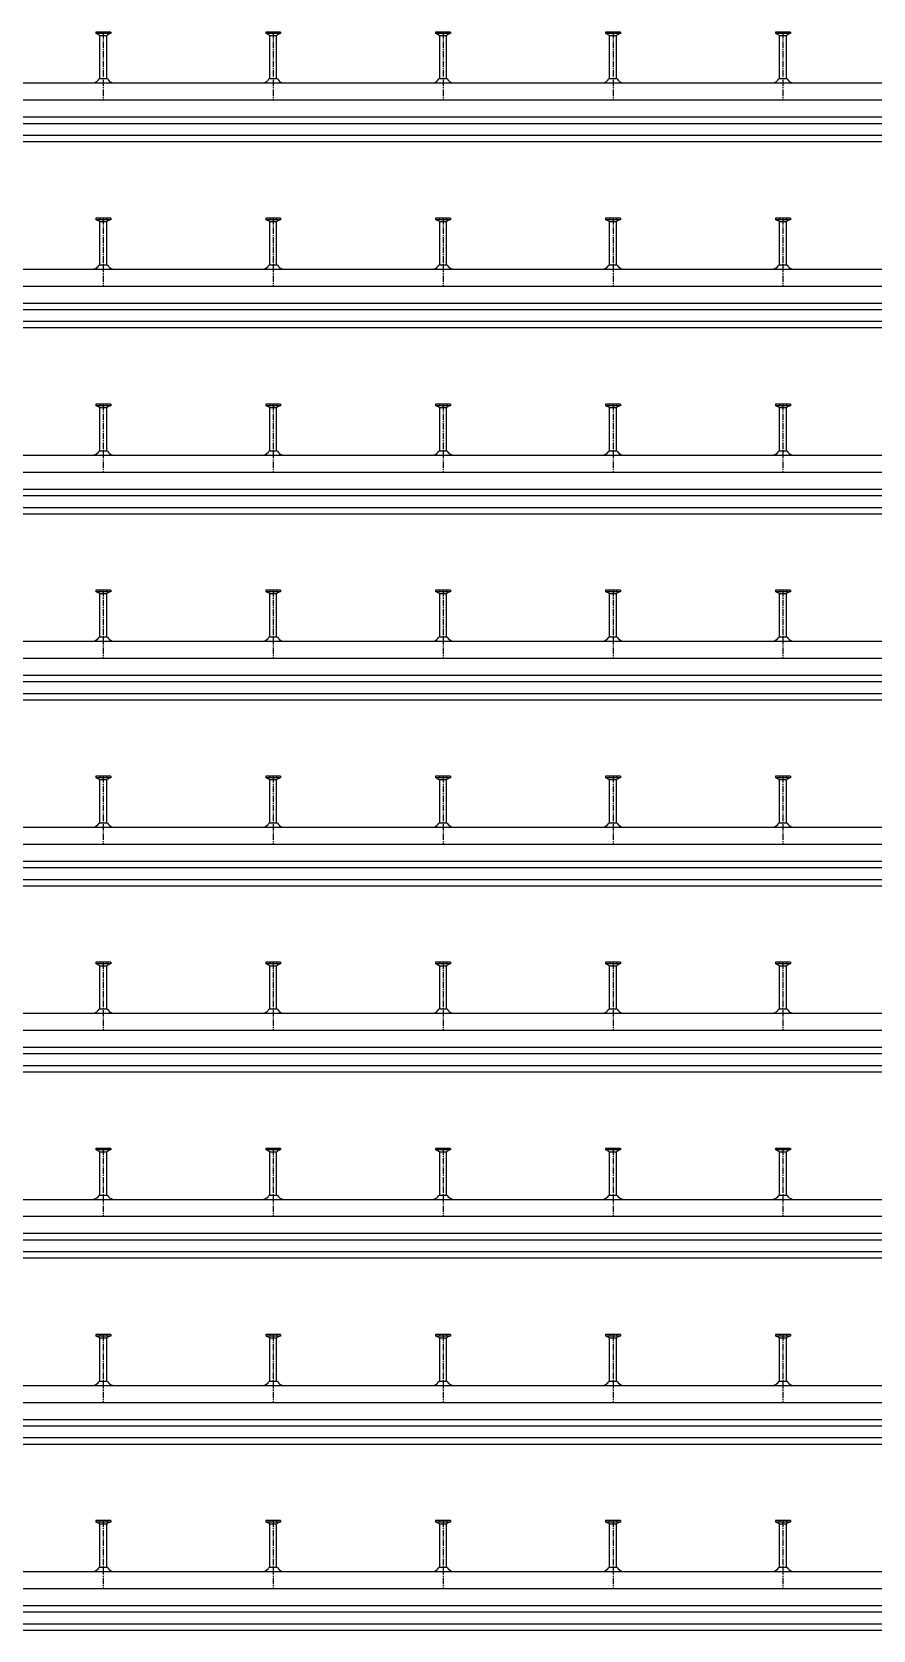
# Model space of a CAD drawing. Header units: millimetres. Extents: x -218 to 5901, y -4888 to 2743.
# Drawn here: x 772 to 1762, y -2917 to -1036 of the extents above; entities that cross this region are included whole.
import ezdxf

# ---------------------------------------------------------------- set-up
doc = ezdxf.new("R2010")
doc.units = ezdxf.units.MM
doc.header["$LTSCALE"] = 10
doc.linetypes.add('MITTE2', pattern=[1.125, 0.75, -0.125, 0.125, -0.125])
doc.layers.add('HALFEN', color=2, linetype='CONTINUOUS')

msp = doc.modelspace()

# ---------------------------------------------------------------- linework, layer by layer
at = {"layer": 'HALFEN'}
for p, q in [((847.5, -1035.8), (847.5, -1037.7)), ((865, -1035.8), (847.5, -1035.8)), ((865, -1037.7), (847.5, -1037.7)), ((848.3, -1037.7), (851.8, -1039.5)), ((852.2, -1035.8), (852.2, -1037.4)), ((852.3, -1091.1), (852.3, -1040.2)), ((852.8, -1039.8), (859.7, -1039.8)), ((860.3, -1035.8), (860.3, -1037.4)), ((860.3, -1091.1), (860.3, -1040.2)), ((864.3, -1037.7), (860.7, -1039.5)), ((865, -1035.8), (865, -1037.7)), ((1065, -1035.8), (1047.5, -1035.8)), ((1047.5, -1035.8), (1047.5, -1037.7)), ((1065, -1037.7), (1047.5, -1037.7)), ((1048.3, -1037.7), (1051.8, -1039.5)), ((1052.2, -1035.8), (1052.2, -1037.4)), ((1052.3, -1091.1), (1052.3, -1040.2)), ((1052.8, -1039.8), (1059.7, -1039.8)), ((1060.3, -1035.8), (1060.3, -1037.4)), ((1060.3, -1091.1), (1060.3, -1040.2)), ((1064.3, -1037.7), (1060.7, -1039.5)), ((1065, -1035.8), (1065, -1037.7)), ((1247.5, -1035.8), (1247.5, -1037.7)), ((1265, -1035.8), (1247.5, -1035.8)), ((1265, -1037.7), (1247.5, -1037.7)), ((1248.3, -1037.7), (1251.8, -1039.5)), ((1252.2, -1035.8), (1252.2, -1037.4)), ((1252.3, -1091.1), (1252.3, -1040.2)), ((1252.8, -1039.8), (1259.7, -1039.8)), ((1260.3, -1035.8), (1260.3, -1037.4)), ((1260.3, -1091.1), (1260.3, -1040.2)), ((1264.3, -1037.7), (1260.7, -1039.5)), ((1265, -1035.8), (1265, -1037.7)), ((1447.5, -1035.8), (1447.5, -1037.7)), ((1465, -1035.8), (1447.5, -1035.8)), ((1465, -1037.7), (1447.5, -1037.7)), ((1448.3, -1037.7), (1451.8, -1039.5)), ((1452.2, -1035.8), (1452.2, -1037.4)), ((1452.3, -1091.1), (1452.3, -1040.2)), ((1452.8, -1039.8), (1459.7, -1039.8)), ((1460.3, -1035.8), (1460.3, -1037.4)), ((1460.3, -1091.1), (1460.3, -1040.2)), ((1464.3, -1037.7), (1460.7, -1039.5)), ((1465, -1035.8), (1465, -1037.7)), ((1647.5, -1035.8), (1647.5, -1037.7)), ((1665, -1035.8), (1647.5, -1035.8)), ((1665, -1037.7), (1647.5, -1037.7)), ((1648.3, -1037.7), (1651.8, -1039.5)), ((1652.2, -1035.8), (1652.2, -1037.4)), ((1652.3, -1091.1), (1652.3, -1040.2)), ((1652.8, -1039.8), (1659.7, -1039.8)), ((1660.3, -1035.8), (1660.3, -1037.4)), ((1660.3, -1091.1), (1660.3, -1040.2)), ((1664.3, -1037.7), (1660.7, -1039.5)), ((1665, -1035.8), (1665, -1037.7)), ((-168.7, -1095.8), (2481.3, -1095.8)), ((861.2, -1091.1), (851.3, -1091.1)), ((1061.2, -1091.1), (1051.3, -1091.1)), ((1261.2, -1091.1), (1251.3, -1091.1)), ((1461.2, -1091.1), (1451.3, -1091.1)), ((1661.2, -1091.1), (1651.3, -1091.1)), ((-168.7, -1115.8), (2481.3, -1115.8)), ((-168.7, -1135.8), (2481.3, -1135.8)), ((-168.7, -1143.3), (2481.3, -1143.3)), ((-168.7, -1157.3), (2481.3, -1157.3)), ((-168.7, -1164.8), (2481.3, -1164.8)), ((847.5, -1254.8), (847.5, -1256.7)), ((865, -1254.8), (847.5, -1254.8)), ((865, -1256.7), (847.5, -1256.7)), ((848.3, -1256.7), (851.8, -1258.5)), ((852.2, -1254.8), (852.2, -1256.4)), ((852.3, -1310.1), (852.3, -1259.2)), ((852.8, -1258.8), (859.7, -1258.8)), ((860.3, -1254.8), (860.3, -1256.4)), ((860.3, -1310.1), (860.3, -1259.2)), ((864.3, -1256.7), (860.7, -1258.5)), ((865, -1254.8), (865, -1256.7)), ((1065, -1254.8), (1047.5, -1254.8)), ((1047.5, -1254.8), (1047.5, -1256.7)), ((1065, -1256.7), (1047.5, -1256.7)), ((1048.3, -1256.7), (1051.8, -1258.5)), ((1052.2, -1254.8), (1052.2, -1256.4)), ((1052.3, -1310.1), (1052.3, -1259.2)), ((1052.8, -1258.8), (1059.7, -1258.8)), ((1060.3, -1254.8), (1060.3, -1256.4)), ((1060.3, -1310.1), (1060.3, -1259.2)), ((1064.3, -1256.7), (1060.7, -1258.5)), ((1065, -1254.8), (1065, -1256.7)), ((1247.5, -1254.8), (1247.5, -1256.7)), ((1265, -1254.8), (1247.5, -1254.8)), ((1265, -1256.7), (1247.5, -1256.7)), ((1248.3, -1256.7), (1251.8, -1258.5)), ((1252.2, -1254.8), (1252.2, -1256.4)), ((1252.3, -1310.1), (1252.3, -1259.2)), ((1252.8, -1258.8), (1259.7, -1258.8)), ((1260.3, -1254.8), (1260.3, -1256.4)), ((1260.3, -1310.1), (1260.3, -1259.2)), ((1264.3, -1256.7), (1260.7, -1258.5)), ((1265, -1254.8), (1265, -1256.7)), ((1447.5, -1254.8), (1447.5, -1256.7)), ((1465, -1254.8), (1447.5, -1254.8)), ((1465, -1256.7), (1447.5, -1256.7)), ((1448.3, -1256.7), (1451.8, -1258.5)), ((1452.2, -1254.8), (1452.2, -1256.4)), ((1452.3, -1310.1), (1452.3, -1259.2)), ((1452.8, -1258.8), (1459.7, -1258.8)), ((1460.3, -1254.8), (1460.3, -1256.4)), ((1460.3, -1310.1), (1460.3, -1259.2)), ((1464.3, -1256.7), (1460.7, -1258.5)), ((1465, -1254.8), (1465, -1256.7)), ((1647.5, -1254.8), (1647.5, -1256.7)), ((1665, -1254.8), (1647.5, -1254.8)), ((1665, -1256.7), (1647.5, -1256.7)), ((1648.3, -1256.7), (1651.8, -1258.5)), ((1652.2, -1254.8), (1652.2, -1256.4)), ((1652.3, -1310.1), (1652.3, -1259.2)), ((1652.8, -1258.8), (1659.7, -1258.8)), ((1660.3, -1254.8), (1660.3, -1256.4)), ((1660.3, -1310.1), (1660.3, -1259.2)), ((1664.3, -1256.7), (1660.7, -1258.5)), ((1665, -1254.8), (1665, -1256.7)), ((-168.7, -1314.8), (2681.3, -1314.8)), ((861.2, -1310.1), (851.3, -1310.1)), ((1061.2, -1310.1), (1051.3, -1310.1)), ((1261.2, -1310.1), (1251.3, -1310.1)), ((1461.2, -1310.1), (1451.3, -1310.1)), ((1661.2, -1310.1), (1651.3, -1310.1)), ((-168.7, -1334.8), (2681.3, -1334.8)), ((-168.7, -1354.8), (2681.3, -1354.8)), ((-168.7, -1362.3), (2681.3, -1362.3)), ((-168.7, -1376.3), (2681.3, -1376.3)), ((-168.7, -1383.8), (2681.3, -1383.8)), ((865, -1473.8), (847.5, -1473.8)), ((847.5, -1473.8), (847.5, -1475.7)), ((865, -1475.7), (847.5, -1475.7)), ((848.3, -1475.7), (851.8, -1477.5)), ((852.2, -1473.8), (852.2, -1475.4)), ((852.3, -1529.1), (852.3, -1478.2)), ((852.8, -1477.8), (859.7, -1477.8)), ((860.3, -1473.8), (860.3, -1475.4)), ((860.3, -1529.1), (860.3, -1478.2)), ((864.3, -1475.7), (860.7, -1477.5)), ((865, -1473.8), (865, -1475.7)), ((1065, -1473.8), (1047.5, -1473.8)), ((1047.5, -1473.8), (1047.5, -1475.7)), ((1065, -1475.7), (1047.5, -1475.7)), ((1048.3, -1475.7), (1051.8, -1477.5)), ((1052.2, -1473.8), (1052.2, -1475.4)), ((1052.3, -1529.1), (1052.3, -1478.2)), ((1052.8, -1477.8), (1059.7, -1477.8)), ((1060.3, -1473.8), (1060.3, -1475.4)), ((1060.3, -1529.1), (1060.3, -1478.2)), ((1064.3, -1475.7), (1060.7, -1477.5)), ((1065, -1473.8), (1065, -1475.7)), ((1265, -1473.8), (1247.5, -1473.8)), ((1247.5, -1473.8), (1247.5, -1475.7)), ((1265, -1475.7), (1247.5, -1475.7)), ((1248.3, -1475.7), (1251.8, -1477.5)), ((1252.2, -1473.8), (1252.2, -1475.4)), ((1252.3, -1529.1), (1252.3, -1478.2)), ((1252.8, -1477.8), (1259.7, -1477.8)), ((1260.3, -1473.8), (1260.3, -1475.4)), ((1260.3, -1529.1), (1260.3, -1478.2)), ((1264.3, -1475.7), (1260.7, -1477.5)), ((1265, -1473.8), (1265, -1475.7)), ((1465, -1473.8), (1447.5, -1473.8)), ((1447.5, -1473.8), (1447.5, -1475.7)), ((1465, -1475.7), (1447.5, -1475.7)), ((1448.3, -1475.7), (1451.8, -1477.5)), ((1452.2, -1473.8), (1452.2, -1475.4)), ((1452.3, -1529.1), (1452.3, -1478.2)), ((1452.8, -1477.8), (1459.7, -1477.8)), ((1460.3, -1473.8), (1460.3, -1475.4)), ((1460.3, -1529.1), (1460.3, -1478.2)), ((1464.3, -1475.7), (1460.7, -1477.5)), ((1465, -1473.8), (1465, -1475.7)), ((1665, -1473.8), (1647.5, -1473.8)), ((1647.5, -1473.8), (1647.5, -1475.7)), ((1665, -1475.7), (1647.5, -1475.7)), ((1648.3, -1475.7), (1651.8, -1477.5)), ((1652.2, -1473.8), (1652.2, -1475.4)), ((1652.3, -1529.1), (1652.3, -1478.2)), ((1652.8, -1477.8), (1659.7, -1477.8)), ((1660.3, -1473.8), (1660.3, -1475.4)), ((1660.3, -1529.1), (1660.3, -1478.2)), ((1664.3, -1475.7), (1660.7, -1477.5)), ((1665, -1473.8), (1665, -1475.7)), ((-168.7, -1533.8), (2861.3, -1533.8)), ((861.2, -1529.1), (851.3, -1529.1)), ((1061.2, -1529.1), (1051.3, -1529.1)), ((1261.2, -1529.1), (1251.3, -1529.1)), ((1461.2, -1529.1), (1451.3, -1529.1)), ((1661.2, -1529.1), (1651.3, -1529.1)), ((-168.7, -1553.8), (2861.3, -1553.8)), ((-168.7, -1573.8), (2861.3, -1573.8)), ((-168.7, -1581.3), (2861.3, -1581.3)), ((-168.7, -1595.3), (2861.3, -1595.3)), ((-168.7, -1602.8), (2861.3, -1602.8)), ((865, -1692.8), (847.5, -1692.8)), ((847.5, -1692.8), (847.5, -1694.7)), ((852.2, -1692.8), (852.2, -1694.4)), ((860.3, -1692.8), (860.3, -1694.4)), ((865, -1692.8), (865, -1694.7)), ((1065, -1692.8), (1047.5, -1692.8)), ((1047.5, -1692.8), (1047.5, -1694.7)), ((1052.2, -1692.8), (1052.2, -1694.4)), ((1060.3, -1692.8), (1060.3, -1694.4)), ((1065, -1692.8), (1065, -1694.7)), ((1265, -1692.8), (1247.5, -1692.8)), ((1247.5, -1692.8), (1247.5, -1694.7)), ((1252.2, -1692.8), (1252.2, -1694.4)), ((1260.3, -1692.8), (1260.3, -1694.4)), ((1265, -1692.8), (1265, -1694.7)), ((1465, -1692.8), (1447.5, -1692.8)), ((1447.5, -1692.8), (1447.5, -1694.7)), ((1452.2, -1692.8), (1452.2, -1694.4)), ((1460.3, -1692.8), (1460.3, -1694.4)), ((1465, -1692.8), (1465, -1694.7)), ((1665, -1692.8), (1647.5, -1692.8)), ((1647.5, -1692.8), (1647.5, -1694.7)), ((1652.2, -1692.8), (1652.2, -1694.4)), ((1660.3, -1692.8), (1660.3, -1694.4)), ((1665, -1692.8), (1665, -1694.7)), ((865, -1694.7), (847.5, -1694.7)), ((848.3, -1694.7), (851.8, -1696.5)), ((852.3, -1748.1), (852.3, -1697.2)), ((852.8, -1696.8), (859.7, -1696.8)), ((860.3, -1748.1), (860.3, -1697.2)), ((864.3, -1694.7), (860.7, -1696.5)), ((1065, -1694.7), (1047.5, -1694.7)), ((1048.3, -1694.7), (1051.8, -1696.5)), ((1052.3, -1748.1), (1052.3, -1697.2)), ((1052.8, -1696.8), (1059.7, -1696.8)), ((1060.3, -1748.1), (1060.3, -1697.2)), ((1064.3, -1694.7), (1060.7, -1696.5)), ((1265, -1694.7), (1247.5, -1694.7)), ((1248.3, -1694.7), (1251.8, -1696.5)), ((1252.3, -1748.1), (1252.3, -1697.2)), ((1252.8, -1696.8), (1259.7, -1696.8)), ((1260.3, -1748.1), (1260.3, -1697.2)), ((1264.3, -1694.7), (1260.7, -1696.5)), ((1465, -1694.7), (1447.5, -1694.7)), ((1448.3, -1694.7), (1451.8, -1696.5)), ((1452.3, -1748.1), (1452.3, -1697.2)), ((1452.8, -1696.8), (1459.7, -1696.8)), ((1460.3, -1748.1), (1460.3, -1697.2)), ((1464.3, -1694.7), (1460.7, -1696.5)), ((1665, -1694.7), (1647.5, -1694.7)), ((1648.3, -1694.7), (1651.8, -1696.5)), ((1652.3, -1748.1), (1652.3, -1697.2)), ((1652.8, -1696.8), (1659.7, -1696.8)), ((1660.3, -1748.1), (1660.3, -1697.2)), ((1664.3, -1694.7), (1660.7, -1696.5)), ((861.2, -1748.1), (851.3, -1748.1)), ((1061.2, -1748.1), (1051.3, -1748.1)), ((1261.2, -1748.1), (1251.3, -1748.1)), ((1461.2, -1748.1), (1451.3, -1748.1)), ((1661.2, -1748.1), (1651.3, -1748.1)), ((-168.7, -1752.8), (3081.3, -1752.8)), ((-168.7, -1772.8), (3081.3, -1772.8)), ((-168.7, -1792.8), (3081.3, -1792.8)), ((-168.7, -1800.3), (3081.3, -1800.3)), ((-168.7, -1814.3), (3081.3, -1814.3)), ((-168.7, -1821.8), (3081.3, -1821.8)), ((847.5, -1911.8), (847.5, -1913.7)), ((865, -1911.8), (847.5, -1911.8)), ((865, -1913.7), (847.5, -1913.7)), ((848.3, -1913.7), (851.8, -1915.5)), ((852.2, -1911.8), (852.2, -1913.4)), ((852.3, -1967.1), (852.3, -1916.2)), ((852.8, -1915.8), (859.7, -1915.8)), ((860.3, -1911.8), (860.3, -1913.4)), ((860.3, -1967.1), (860.3, -1916.2)), ((864.3, -1913.7), (860.7, -1915.5)), ((865, -1911.8), (865, -1913.7)), ((1065, -1911.8), (1047.5, -1911.8)), ((1047.5, -1911.8), (1047.5, -1913.7)), ((1065, -1913.7), (1047.5, -1913.7)), ((1048.3, -1913.7), (1051.8, -1915.5)), ((1052.2, -1911.8), (1052.2, -1913.4)), ((1052.3, -1967.1), (1052.3, -1916.2)), ((1052.8, -1915.8), (1059.7, -1915.8)), ((1060.3, -1911.8), (1060.3, -1913.4)), ((1060.3, -1967.1), (1060.3, -1916.2)), ((1064.3, -1913.7), (1060.7, -1915.5)), ((1065, -1911.8), (1065, -1913.7)), ((1247.5, -1911.8), (1247.5, -1913.7)), ((1265, -1911.8), (1247.5, -1911.8)), ((1265, -1913.7), (1247.5, -1913.7)), ((1248.3, -1913.7), (1251.8, -1915.5)), ((1252.2, -1911.8), (1252.2, -1913.4)), ((1252.3, -1967.1), (1252.3, -1916.2)), ((1252.8, -1915.8), (1259.7, -1915.8)), ((1260.3, -1911.8), (1260.3, -1913.4)), ((1260.3, -1967.1), (1260.3, -1916.2)), ((1264.3, -1913.7), (1260.7, -1915.5)), ((1265, -1911.8), (1265, -1913.7)), ((1447.5, -1911.8), (1447.5, -1913.7)), ((1465, -1911.8), (1447.5, -1911.8)), ((1465, -1913.7), (1447.5, -1913.7)), ((1448.3, -1913.7), (1451.8, -1915.5)), ((1452.2, -1911.8), (1452.2, -1913.4)), ((1452.3, -1967.1), (1452.3, -1916.2)), ((1452.8, -1915.8), (1459.7, -1915.8)), ((1460.3, -1911.8), (1460.3, -1913.4)), ((1460.3, -1967.1), (1460.3, -1916.2)), ((1464.3, -1913.7), (1460.7, -1915.5)), ((1465, -1911.8), (1465, -1913.7)), ((1647.5, -1911.8), (1647.5, -1913.7)), ((1665, -1911.8), (1647.5, -1911.8)), ((1665, -1913.7), (1647.5, -1913.7)), ((1648.3, -1913.7), (1651.8, -1915.5)), ((1652.2, -1911.8), (1652.2, -1913.4)), ((1652.3, -1967.1), (1652.3, -1916.2)), ((1652.8, -1915.8), (1659.7, -1915.8)), ((1660.3, -1911.8), (1660.3, -1913.4)), ((1660.3, -1967.1), (1660.3, -1916.2)), ((1664.3, -1913.7), (1660.7, -1915.5)), ((1665, -1911.8), (1665, -1913.7)), ((-168.7, -1971.8), (3281.3, -1971.8)), ((861.2, -1967.1), (851.3, -1967.1)), ((1061.2, -1967.1), (1051.3, -1967.1)), ((1261.2, -1967.1), (1251.3, -1967.1)), ((1461.2, -1967.1), (1451.3, -1967.1)), ((1661.2, -1967.1), (1651.3, -1967.1)), ((-168.7, -1991.8), (3281.3, -1991.8)), ((-168.7, -2011.8), (3281.3, -2011.8)), ((-168.7, -2019.3), (3281.3, -2019.3)), ((-168.7, -2033.3), (3281.3, -2033.3)), ((-168.7, -2040.8), (3281.3, -2040.8)), ((847.5, -2130.8), (847.5, -2132.7)), ((865, -2130.8), (847.5, -2130.8)), ((865, -2132.7), (847.5, -2132.7)), ((848.3, -2132.7), (851.8, -2134.5)), ((852.2, -2130.8), (852.2, -2132.4)), ((852.3, -2186.1), (852.3, -2135.2)), ((852.8, -2134.8), (859.7, -2134.8)), ((860.3, -2130.8), (860.3, -2132.4)), ((860.3, -2186.1), (860.3, -2135.2)), ((864.3, -2132.7), (860.7, -2134.5)), ((865, -2130.8), (865, -2132.7)), ((1065, -2130.8), (1047.5, -2130.8)), ((1047.5, -2130.8), (1047.5, -2132.7)), ((1065, -2132.7), (1047.5, -2132.7)), ((1048.3, -2132.7), (1051.8, -2134.5)), ((1052.2, -2130.8), (1052.2, -2132.4)), ((1052.3, -2186.1), (1052.3, -2135.2)), ((1052.8, -2134.8), (1059.7, -2134.8)), ((1060.3, -2130.8), (1060.3, -2132.4)), ((1060.3, -2186.1), (1060.3, -2135.2)), ((1064.3, -2132.7), (1060.7, -2134.5)), ((1065, -2130.8), (1065, -2132.7)), ((1247.5, -2130.8), (1247.5, -2132.7)), ((1265, -2130.8), (1247.5, -2130.8)), ((1265, -2132.7), (1247.5, -2132.7)), ((1248.3, -2132.7), (1251.8, -2134.5)), ((1252.2, -2130.8), (1252.2, -2132.4)), ((1252.3, -2186.1), (1252.3, -2135.2)), ((1252.8, -2134.8), (1259.7, -2134.8)), ((1260.3, -2130.8), (1260.3, -2132.4)), ((1260.3, -2186.1), (1260.3, -2135.2)), ((1264.3, -2132.7), (1260.7, -2134.5)), ((1265, -2130.8), (1265, -2132.7)), ((1447.5, -2130.8), (1447.5, -2132.7)), ((1465, -2130.8), (1447.5, -2130.8)), ((1465, -2132.7), (1447.5, -2132.7)), ((1448.3, -2132.7), (1451.8, -2134.5)), ((1452.2, -2130.8), (1452.2, -2132.4)), ((1452.3, -2186.1), (1452.3, -2135.2)), ((1452.8, -2134.8), (1459.7, -2134.8)), ((1460.3, -2130.8), (1460.3, -2132.4)), ((1460.3, -2186.1), (1460.3, -2135.2)), ((1464.3, -2132.7), (1460.7, -2134.5)), ((1465, -2130.8), (1465, -2132.7)), ((1647.5, -2130.8), (1647.5, -2132.7)), ((1665, -2130.8), (1647.5, -2130.8)), ((1665, -2132.7), (1647.5, -2132.7)), ((1648.3, -2132.7), (1651.8, -2134.5)), ((1652.2, -2130.8), (1652.2, -2132.4)), ((1652.3, -2186.1), (1652.3, -2135.2)), ((1652.8, -2134.8), (1659.7, -2134.8)), ((1660.3, -2130.8), (1660.3, -2132.4)), ((1660.3, -2186.1), (1660.3, -2135.2)), ((1664.3, -2132.7), (1660.7, -2134.5)), ((1665, -2130.8), (1665, -2132.7)), ((-168.7, -2190.8), (3481.3, -2190.8)), ((861.2, -2186.1), (851.3, -2186.1)), ((1061.2, -2186.1), (1051.3, -2186.1)), ((1261.2, -2186.1), (1251.3, -2186.1)), ((1461.2, -2186.1), (1451.3, -2186.1)), ((1661.2, -2186.1), (1651.3, -2186.1)), ((-168.7, -2210.8), (3481.3, -2210.8)), ((-168.7, -2230.8), (3481.3, -2230.8)), ((-168.7, -2238.3), (3481.3, -2238.3)), ((-168.7, -2252.3), (3481.3, -2252.3)), ((-168.7, -2259.8), (3481.3, -2259.8)), ((847.5, -2349.8), (847.5, -2351.7)), ((865, -2349.8), (847.5, -2349.8)), ((852.2, -2349.8), (852.2, -2351.4)), ((860.3, -2349.8), (860.3, -2351.4)), ((865, -2349.8), (865, -2351.7)), ((1065, -2349.8), (1047.5, -2349.8)), ((1047.5, -2349.8), (1047.5, -2351.7)), ((1052.2, -2349.8), (1052.2, -2351.4)), ((1060.3, -2349.8), (1060.3, -2351.4)), ((1065, -2349.8), (1065, -2351.7)), ((1247.5, -2349.8), (1247.5, -2351.7)), ((1265, -2349.8), (1247.5, -2349.8)), ((1252.2, -2349.8), (1252.2, -2351.4)), ((1260.3, -2349.8), (1260.3, -2351.4)), ((1265, -2349.8), (1265, -2351.7)), ((1447.5, -2349.8), (1447.5, -2351.7)), ((1465, -2349.8), (1447.5, -2349.8)), ((1452.2, -2349.8), (1452.2, -2351.4)), ((1460.3, -2349.8), (1460.3, -2351.4)), ((1465, -2349.8), (1465, -2351.7)), ((1647.5, -2349.8), (1647.5, -2351.7)), ((1665, -2349.8), (1647.5, -2349.8)), ((1652.2, -2349.8), (1652.2, -2351.4)), ((1660.3, -2349.8), (1660.3, -2351.4)), ((1665, -2349.8), (1665, -2351.7)), ((865, -2351.7), (847.5, -2351.7)), ((848.3, -2351.7), (851.8, -2353.5)), ((852.3, -2405.1), (852.3, -2354.2)), ((852.8, -2353.8), (859.7, -2353.8)), ((860.3, -2405.1), (860.3, -2354.2)), ((864.3, -2351.7), (860.7, -2353.5)), ((1065, -2351.7), (1047.5, -2351.7)), ((1048.3, -2351.7), (1051.8, -2353.5)), ((1052.3, -2405.1), (1052.3, -2354.2)), ((1052.8, -2353.8), (1059.7, -2353.8)), ((1060.3, -2405.1), (1060.3, -2354.2)), ((1064.3, -2351.7), (1060.7, -2353.5)), ((1265, -2351.7), (1247.5, -2351.7)), ((1248.3, -2351.7), (1251.8, -2353.5)), ((1252.3, -2405.1), (1252.3, -2354.2)), ((1252.8, -2353.8), (1259.7, -2353.8)), ((1260.3, -2405.1), (1260.3, -2354.2)), ((1264.3, -2351.7), (1260.7, -2353.5)), ((1465, -2351.7), (1447.5, -2351.7)), ((1448.3, -2351.7), (1451.8, -2353.5)), ((1452.3, -2405.1), (1452.3, -2354.2)), ((1452.8, -2353.8), (1459.7, -2353.8)), ((1460.3, -2405.1), (1460.3, -2354.2)), ((1464.3, -2351.7), (1460.7, -2353.5)), ((1665, -2351.7), (1647.5, -2351.7)), ((1648.3, -2351.7), (1651.8, -2353.5)), ((1652.3, -2405.1), (1652.3, -2354.2)), ((1652.8, -2353.8), (1659.7, -2353.8)), ((1660.3, -2405.1), (1660.3, -2354.2)), ((1664.3, -2351.7), (1660.7, -2353.5)), ((861.2, -2405.1), (851.3, -2405.1)), ((1061.2, -2405.1), (1051.3, -2405.1)), ((1261.2, -2405.1), (1251.3, -2405.1)), ((1461.2, -2405.1), (1451.3, -2405.1)), ((1661.2, -2405.1), (1651.3, -2405.1)), ((-168.7, -2409.8), (3681.3, -2409.8)), ((-168.7, -2429.8), (3681.3, -2429.8)), ((-168.7, -2449.8), (3681.3, -2449.8)), ((-168.7, -2457.3), (3681.3, -2457.3)), ((-168.7, -2471.3), (3681.3, -2471.3)), ((-168.7, -2478.8), (3681.3, -2478.8)), ((847.5, -2568.8), (847.5, -2570.7)), ((865, -2568.8), (847.5, -2568.8)), ((865, -2570.7), (847.5, -2570.7)), ((848.3, -2570.7), (851.8, -2572.5)), ((852.2, -2568.8), (852.2, -2570.4)), ((852.3, -2624.1), (852.3, -2573.2)), ((852.8, -2572.8), (859.7, -2572.8)), ((860.3, -2568.8), (860.3, -2570.4)), ((860.3, -2624.1), (860.3, -2573.2)), ((864.3, -2570.7), (860.7, -2572.5)), ((865, -2568.8), (865, -2570.7)), ((1065, -2568.8), (1047.5, -2568.8)), ((1047.5, -2568.8), (1047.5, -2570.7)), ((1065, -2570.7), (1047.5, -2570.7)), ((1048.3, -2570.7), (1051.8, -2572.5)), ((1052.2, -2568.8), (1052.2, -2570.4)), ((1052.3, -2624.1), (1052.3, -2573.2)), ((1052.8, -2572.8), (1059.7, -2572.8)), ((1060.3, -2568.8), (1060.3, -2570.4)), ((1060.3, -2624.1), (1060.3, -2573.2)), ((1064.3, -2570.7), (1060.7, -2572.5)), ((1065, -2568.8), (1065, -2570.7)), ((1247.5, -2568.8), (1247.5, -2570.7)), ((1265, -2568.8), (1247.5, -2568.8)), ((1265, -2570.7), (1247.5, -2570.7)), ((1248.3, -2570.7), (1251.8, -2572.5)), ((1252.2, -2568.8), (1252.2, -2570.4)), ((1252.3, -2624.1), (1252.3, -2573.2)), ((1252.8, -2572.8), (1259.7, -2572.8)), ((1260.3, -2568.8), (1260.3, -2570.4)), ((1260.3, -2624.1), (1260.3, -2573.2)), ((1264.3, -2570.7), (1260.7, -2572.5)), ((1265, -2568.8), (1265, -2570.7)), ((1447.5, -2568.8), (1447.5, -2570.7)), ((1465, -2568.8), (1447.5, -2568.8)), ((1465, -2570.7), (1447.5, -2570.7)), ((1448.3, -2570.7), (1451.8, -2572.5)), ((1452.2, -2568.8), (1452.2, -2570.4)), ((1452.3, -2624.1), (1452.3, -2573.2)), ((1452.8, -2572.8), (1459.7, -2572.8)), ((1460.3, -2568.8), (1460.3, -2570.4)), ((1460.3, -2624.1), (1460.3, -2573.2)), ((1464.3, -2570.7), (1460.7, -2572.5)), ((1465, -2568.8), (1465, -2570.7)), ((1647.5, -2568.8), (1647.5, -2570.7)), ((1665, -2568.8), (1647.5, -2568.8)), ((1665, -2570.7), (1647.5, -2570.7)), ((1648.3, -2570.7), (1651.8, -2572.5)), ((1652.2, -2568.8), (1652.2, -2570.4)), ((1652.3, -2624.1), (1652.3, -2573.2)), ((1652.8, -2572.8), (1659.7, -2572.8)), ((1660.3, -2568.8), (1660.3, -2570.4)), ((1660.3, -2624.1), (1660.3, -2573.2)), ((1664.3, -2570.7), (1660.7, -2572.5)), ((1665, -2568.8), (1665, -2570.7)), ((-168.7, -2628.8), (3881.3, -2628.8)), ((861.2, -2624.1), (851.3, -2624.1)), ((1061.2, -2624.1), (1051.3, -2624.1)), ((1261.2, -2624.1), (1251.3, -2624.1)), ((1461.2, -2624.1), (1451.3, -2624.1)), ((1661.2, -2624.1), (1651.3, -2624.1)), ((-168.7, -2648.8), (3881.3, -2648.8)), ((-168.7, -2668.8), (3881.3, -2668.8)), ((-168.7, -2676.3), (3881.3, -2676.3)), ((-168.7, -2690.3), (3881.3, -2690.3)), ((-168.7, -2697.8), (3881.3, -2697.8)), ((847.5, -2787.8), (847.5, -2789.7)), ((865, -2787.8), (847.5, -2787.8)), ((865, -2789.7), (847.5, -2789.7)), ((848.3, -2789.7), (851.8, -2791.5)), ((852.2, -2787.8), (852.2, -2789.4)), ((852.3, -2843.1), (852.3, -2792.2)), ((852.8, -2791.8), (859.7, -2791.8)), ((860.3, -2787.8), (860.3, -2789.4)), ((860.3, -2843.1), (860.3, -2792.2)), ((864.3, -2789.7), (860.7, -2791.5)), ((865, -2787.8), (865, -2789.7)), ((1065, -2787.8), (1047.5, -2787.8)), ((1047.5, -2787.8), (1047.5, -2789.7)), ((1065, -2789.7), (1047.5, -2789.7)), ((1048.3, -2789.7), (1051.8, -2791.5)), ((1052.2, -2787.8), (1052.2, -2789.4)), ((1052.3, -2843.1), (1052.3, -2792.2)), ((1052.8, -2791.8), (1059.7, -2791.8)), ((1060.3, -2787.8), (1060.3, -2789.4)), ((1060.3, -2843.1), (1060.3, -2792.2)), ((1064.3, -2789.7), (1060.7, -2791.5)), ((1065, -2787.8), (1065, -2789.7)), ((1247.5, -2787.8), (1247.5, -2789.7)), ((1265, -2787.8), (1247.5, -2787.8)), ((1265, -2789.7), (1247.5, -2789.7)), ((1248.3, -2789.7), (1251.8, -2791.5)), ((1252.2, -2787.8), (1252.2, -2789.4)), ((1252.3, -2843.1), (1252.3, -2792.2)), ((1252.8, -2791.8), (1259.7, -2791.8)), ((1260.3, -2787.8), (1260.3, -2789.4)), ((1260.3, -2843.1), (1260.3, -2792.2)), ((1264.3, -2789.7), (1260.7, -2791.5)), ((1265, -2787.8), (1265, -2789.7)), ((1447.5, -2787.8), (1447.5, -2789.7)), ((1465, -2787.8), (1447.5, -2787.8)), ((1465, -2789.7), (1447.5, -2789.7)), ((1448.3, -2789.7), (1451.8, -2791.5)), ((1452.2, -2787.8), (1452.2, -2789.4)), ((1452.3, -2843.1), (1452.3, -2792.2)), ((1452.8, -2791.8), (1459.7, -2791.8)), ((1460.3, -2787.8), (1460.3, -2789.4)), ((1460.3, -2843.1), (1460.3, -2792.2)), ((1464.3, -2789.7), (1460.7, -2791.5)), ((1465, -2787.8), (1465, -2789.7)), ((1647.5, -2787.8), (1647.5, -2789.7)), ((1665, -2787.8), (1647.5, -2787.8)), ((1665, -2789.7), (1647.5, -2789.7)), ((1648.3, -2789.7), (1651.8, -2791.5)), ((1652.2, -2787.8), (1652.2, -2789.4)), ((1652.3, -2843.1), (1652.3, -2792.2)), ((1652.8, -2791.8), (1659.7, -2791.8)), ((1660.3, -2787.8), (1660.3, -2789.4)), ((1660.3, -2843.1), (1660.3, -2792.2)), ((1664.3, -2789.7), (1660.7, -2791.5)), ((1665, -2787.8), (1665, -2789.7)), ((-168.7, -2847.8), (4081.3, -2847.8)), ((861.2, -2843.1), (851.3, -2843.1)), ((1061.2, -2843.1), (1051.3, -2843.1)), ((1261.2, -2843.1), (1251.3, -2843.1)), ((1461.2, -2843.1), (1451.3, -2843.1)), ((1661.2, -2843.1), (1651.3, -2843.1)), ((-168.7, -2867.8), (4081.3, -2867.8)), ((-168.7, -2887.8), (4081.3, -2887.8)), ((-168.7, -2895.3), (4081.3, -2895.3)), ((-168.7, -2909.3), (4081.3, -2909.3)), ((-168.7, -2916.8), (4081.3, -2916.8))]:
    msp.add_line(p, q, dxfattribs=at)
at = {"layer": 'HALFEN', "color": 1, "linetype": 'MITTE2'}
for p, q in [((856.3, -1035.8), (856.3, -1115.8)), ((1056.3, -1035.8), (1056.3, -1115.8)), ((1256.3, -1035.8), (1256.3, -1115.8)), ((1456.3, -1035.8), (1456.3, -1115.8)), ((1656.3, -1035.8), (1656.3, -1115.8)), ((856.3, -1254.8), (856.3, -1334.8)), ((1056.3, -1254.8), (1056.3, -1334.8)), ((1256.3, -1254.8), (1256.3, -1334.8)), ((1456.3, -1254.8), (1456.3, -1334.8)), ((1656.3, -1254.8), (1656.3, -1334.8)), ((856.3, -1473.8), (856.3, -1553.8)), ((1056.3, -1473.8), (1056.3, -1553.8)), ((1256.3, -1473.8), (1256.3, -1553.8)), ((1456.3, -1473.8), (1456.3, -1553.8)), ((1656.3, -1473.8), (1656.3, -1553.8)), ((856.3, -1692.8), (856.3, -1772.8)), ((1056.3, -1692.8), (1056.3, -1772.8)), ((1256.3, -1692.8), (1256.3, -1772.8)), ((1456.3, -1692.8), (1456.3, -1772.8)), ((1656.3, -1692.8), (1656.3, -1772.8)), ((856.3, -1911.8), (856.3, -1991.8)), ((1056.3, -1911.8), (1056.3, -1991.8)), ((1256.3, -1911.8), (1256.3, -1991.8)), ((1456.3, -1911.8), (1456.3, -1991.8)), ((1656.3, -1911.8), (1656.3, -1991.8)), ((856.3, -2130.8), (856.3, -2210.8)), ((1056.3, -2130.8), (1056.3, -2210.8)), ((1256.3, -2130.8), (1256.3, -2210.8)), ((1456.3, -2130.8), (1456.3, -2210.8)), ((1656.3, -2130.8), (1656.3, -2210.8)), ((856.3, -2349.8), (856.3, -2429.8)), ((1056.3, -2349.8), (1056.3, -2429.8)), ((1256.3, -2349.8), (1256.3, -2429.8)), ((1456.3, -2349.8), (1456.3, -2429.8)), ((1656.3, -2349.8), (1656.3, -2429.8)), ((856.3, -2568.8), (856.3, -2648.8)), ((1056.3, -2568.8), (1056.3, -2648.8)), ((1256.3, -2568.8), (1256.3, -2648.8)), ((1456.3, -2568.8), (1456.3, -2648.8)), ((1656.3, -2568.8), (1656.3, -2648.8)), ((856.3, -2787.8), (856.3, -2867.8)), ((1056.3, -2787.8), (1056.3, -2867.8)), ((1256.3, -2787.8), (1256.3, -2867.8)), ((1456.3, -2787.8), (1456.3, -2867.8)), ((1656.3, -2787.8), (1656.3, -2867.8))]:
    msp.add_line(p, q, dxfattribs=at)
at = {"layer": 'HALFEN'}
for centre, radius, start, end in [((851.5, -1040.2), 0.8, 0, 62.3005), ((861.1, -1040.2), 0.8, 117.6995, 180), ((1051.5, -1040.2), 0.8, 0, 62.3005), ((1061.1, -1040.2), 0.8, 117.6995, 180), ((1251.5, -1040.2), 0.8, 0, 62.3005), ((1261.1, -1040.2), 0.8, 117.6995, 180), ((1451.5, -1040.2), 0.8, 0, 62.3005), ((1461.1, -1040.2), 0.8, 117.6995, 180), ((1651.5, -1040.2), 0.8, 0, 62.3005), ((1661.1, -1040.2), 0.8, 117.6995, 180), ((842.7, -1086), 10, 285.1143, 329.2679), ((869.8, -1086), 10, 210.7321, 254.8857), ((1042.7, -1086), 10, 285.1143, 329.2679), ((1069.8, -1086), 10, 210.7321, 254.8857), ((1242.7, -1086), 10, 285.1143, 329.2679), ((1269.8, -1086), 10, 210.7321, 254.8857), ((1442.7, -1086), 10, 285.1143, 329.2679), ((1469.8, -1086), 10, 210.7321, 254.8857), ((1642.7, -1086), 10, 285.1143, 329.2679), ((1669.8, -1086), 10, 210.7321, 254.8857), ((851.5, -1259.2), 0.8, 0, 62.3005), ((861.1, -1259.2), 0.8, 117.6995, 180), ((1051.5, -1259.2), 0.8, 0, 62.3005), ((1061.1, -1259.2), 0.8, 117.6995, 180), ((1251.5, -1259.2), 0.8, 0, 62.3005), ((1261.1, -1259.2), 0.8, 117.6995, 180), ((1451.5, -1259.2), 0.8, 0, 62.3005), ((1461.1, -1259.2), 0.8, 117.6995, 180), ((1651.5, -1259.2), 0.8, 0, 62.3005), ((1661.1, -1259.2), 0.8, 117.6995, 180), ((842.7, -1305), 10, 285.1143, 329.2679), ((869.8, -1305), 10, 210.7321, 254.8857), ((1042.7, -1305), 10, 285.1143, 329.2679), ((1069.8, -1305), 10, 210.7321, 254.8857), ((1242.7, -1305), 10, 285.1143, 329.2679), ((1269.8, -1305), 10, 210.7321, 254.8857), ((1442.7, -1305), 10, 285.1143, 329.2679), ((1469.8, -1305), 10, 210.7321, 254.8857), ((1642.7, -1305), 10, 285.1143, 329.2679), ((1669.8, -1305), 10, 210.7321, 254.8857), ((851.5, -1478.2), 0.8, 0, 62.3005), ((861.1, -1478.2), 0.8, 117.6995, 180), ((1051.5, -1478.2), 0.8, 0, 62.3005), ((1061.1, -1478.2), 0.8, 117.6995, 180), ((1251.5, -1478.2), 0.8, 0, 62.3005), ((1261.1, -1478.2), 0.8, 117.6995, 180), ((1451.5, -1478.2), 0.8, 0, 62.3005), ((1461.1, -1478.2), 0.8, 117.6995, 180), ((1651.5, -1478.2), 0.8, 0, 62.3005), ((1661.1, -1478.2), 0.8, 117.6995, 180), ((842.7, -1524), 10, 285.1143, 329.2679), ((869.8, -1524), 10, 210.7321, 254.8857), ((1042.7, -1524), 10, 285.1143, 329.2679), ((1069.8, -1524), 10, 210.7321, 254.8857), ((1242.7, -1524), 10, 285.1143, 329.2679), ((1269.8, -1524), 10, 210.7321, 254.8857), ((1442.7, -1524), 10, 285.1143, 329.2679), ((1469.8, -1524), 10, 210.7321, 254.8857), ((1642.7, -1524), 10, 285.1143, 329.2679), ((1669.8, -1524), 10, 210.7321, 254.8857), ((851.5, -1697.2), 0.8, 0, 62.3005), ((861.1, -1697.2), 0.8, 117.6995, 180), ((1051.5, -1697.2), 0.8, 0, 62.3005), ((1061.1, -1697.2), 0.8, 117.6995, 180), ((1251.5, -1697.2), 0.8, 0, 62.3005), ((1261.1, -1697.2), 0.8, 117.6995, 180), ((1451.5, -1697.2), 0.8, 0, 62.3005), ((1461.1, -1697.2), 0.8, 117.6995, 180), ((1651.5, -1697.2), 0.8, 0, 62.3005), ((1661.1, -1697.2), 0.8, 117.6995, 180), ((842.7, -1743), 10, 285.1143, 329.2679), ((869.8, -1743), 10, 210.7321, 254.8857), ((1042.7, -1743), 10, 285.1143, 329.2679), ((1069.8, -1743), 10, 210.7321, 254.8857), ((1242.7, -1743), 10, 285.1143, 329.2679), ((1269.8, -1743), 10, 210.7321, 254.8857), ((1442.7, -1743), 10, 285.1143, 329.2679), ((1469.8, -1743), 10, 210.7321, 254.8857), ((1642.7, -1743), 10, 285.1143, 329.2679), ((1669.8, -1743), 10, 210.7321, 254.8857), ((851.5, -1916.2), 0.8, 0, 62.3005), ((861.1, -1916.2), 0.8, 117.6995, 180), ((1051.5, -1916.2), 0.8, 0, 62.3005), ((1061.1, -1916.2), 0.8, 117.6995, 180), ((1251.5, -1916.2), 0.8, 0, 62.3005), ((1261.1, -1916.2), 0.8, 117.6995, 180), ((1451.5, -1916.2), 0.8, 0, 62.3005), ((1461.1, -1916.2), 0.8, 117.6995, 180), ((1651.5, -1916.2), 0.8, 0, 62.3005), ((1661.1, -1916.2), 0.8, 117.6995, 180), ((842.7, -1962), 10, 285.1143, 329.2679), ((869.8, -1962), 10, 210.7321, 254.8857), ((1042.7, -1962), 10, 285.1143, 329.2679), ((1069.8, -1962), 10, 210.7321, 254.8857), ((1242.7, -1962), 10, 285.1143, 329.2679), ((1269.8, -1962), 10, 210.7321, 254.8857), ((1442.7, -1962), 10, 285.1143, 329.2679), ((1469.8, -1962), 10, 210.7321, 254.8857), ((1642.7, -1962), 10, 285.1143, 329.2679), ((1669.8, -1962), 10, 210.7321, 254.8857), ((851.5, -2135.2), 0.8, 0, 62.3005), ((861.1, -2135.2), 0.8, 117.6995, 180), ((1051.5, -2135.2), 0.8, 0, 62.3005), ((1061.1, -2135.2), 0.8, 117.6995, 180), ((1251.5, -2135.2), 0.8, 0, 62.3005), ((1261.1, -2135.2), 0.8, 117.6995, 180), ((1451.5, -2135.2), 0.8, 0, 62.3005), ((1461.1, -2135.2), 0.8, 117.6995, 180), ((1651.5, -2135.2), 0.8, 0, 62.3005), ((1661.1, -2135.2), 0.8, 117.6995, 180), ((842.7, -2181), 10, 285.1143, 329.2679), ((869.8, -2181), 10, 210.7321, 254.8857), ((1042.7, -2181), 10, 285.1143, 329.2679), ((1069.8, -2181), 10, 210.7321, 254.8857), ((1242.7, -2181), 10, 285.1143, 329.2679), ((1269.8, -2181), 10, 210.7321, 254.8857), ((1442.7, -2181), 10, 285.1143, 329.2679), ((1469.8, -2181), 10, 210.7321, 254.8857), ((1642.7, -2181), 10, 285.1143, 329.2679), ((1669.8, -2181), 10, 210.7321, 254.8857), ((851.5, -2354.2), 0.8, 0, 62.3005), ((861.1, -2354.2), 0.8, 117.6995, 180), ((1051.5, -2354.2), 0.8, 0, 62.3005), ((1061.1, -2354.2), 0.8, 117.6995, 180), ((1251.5, -2354.2), 0.8, 0, 62.3005), ((1261.1, -2354.2), 0.8, 117.6995, 180), ((1451.5, -2354.2), 0.8, 0, 62.3005), ((1461.1, -2354.2), 0.8, 117.6995, 180), ((1651.5, -2354.2), 0.8, 0, 62.3005), ((1661.1, -2354.2), 0.8, 117.6995, 180), ((842.7, -2400), 10, 285.1143, 329.2679), ((869.8, -2400), 10, 210.7321, 254.8857), ((1042.7, -2400), 10, 285.1143, 329.2679), ((1069.8, -2400), 10, 210.7321, 254.8857), ((1242.7, -2400), 10, 285.1143, 329.2679), ((1269.8, -2400), 10, 210.7321, 254.8857), ((1442.7, -2400), 10, 285.1143, 329.2679), ((1469.8, -2400), 10, 210.7321, 254.8857), ((1642.7, -2400), 10, 285.1143, 329.2679), ((1669.8, -2400), 10, 210.7321, 254.8857), ((851.5, -2573.2), 0.8, 0, 62.3005), ((861.1, -2573.2), 0.8, 117.6995, 180), ((1051.5, -2573.2), 0.8, 0, 62.3005), ((1061.1, -2573.2), 0.8, 117.6995, 180), ((1251.5, -2573.2), 0.8, 0, 62.3005), ((1261.1, -2573.2), 0.8, 117.6995, 180), ((1451.5, -2573.2), 0.8, 0, 62.3005), ((1461.1, -2573.2), 0.8, 117.6995, 180), ((1651.5, -2573.2), 0.8, 0, 62.3005), ((1661.1, -2573.2), 0.8, 117.6995, 180), ((842.7, -2619), 10, 285.1143, 329.2679), ((869.8, -2619), 10, 210.7321, 254.8857), ((1042.7, -2619), 10, 285.1143, 329.2679), ((1069.8, -2619), 10, 210.7321, 254.8857), ((1242.7, -2619), 10, 285.1143, 329.2679), ((1269.8, -2619), 10, 210.7321, 254.8857), ((1442.7, -2619), 10, 285.1143, 329.2679), ((1469.8, -2619), 10, 210.7321, 254.8857), ((1642.7, -2619), 10, 285.1143, 329.2679), ((1669.8, -2619), 10, 210.7321, 254.8857), ((851.5, -2792.2), 0.8, 0, 62.3005), ((861.1, -2792.2), 0.8, 117.6995, 180), ((1051.5, -2792.2), 0.8, 0, 62.3005), ((1061.1, -2792.2), 0.8, 117.6995, 180), ((1251.5, -2792.2), 0.8, 0, 62.3005), ((1261.1, -2792.2), 0.8, 117.6995, 180), ((1451.5, -2792.2), 0.8, 0, 62.3005), ((1461.1, -2792.2), 0.8, 117.6995, 180), ((1651.5, -2792.2), 0.8, 0, 62.3005), ((1661.1, -2792.2), 0.8, 117.6995, 180), ((842.7, -2838), 10, 285.1143, 329.2679), ((869.8, -2838), 10, 210.7321, 254.8857), ((1042.7, -2838), 10, 285.1143, 329.2679), ((1069.8, -2838), 10, 210.7321, 254.8857), ((1242.7, -2838), 10, 285.1143, 329.2679), ((1269.8, -2838), 10, 210.7321, 254.8857), ((1442.7, -2838), 10, 285.1143, 329.2679), ((1469.8, -2838), 10, 210.7321, 254.8857), ((1642.7, -2838), 10, 285.1143, 329.2679), ((1669.8, -2838), 10, 210.7321, 254.8857)]:
    msp.add_arc(centre, radius, start, end, dxfattribs=at)

doc.saveas('drawing.dxf')
